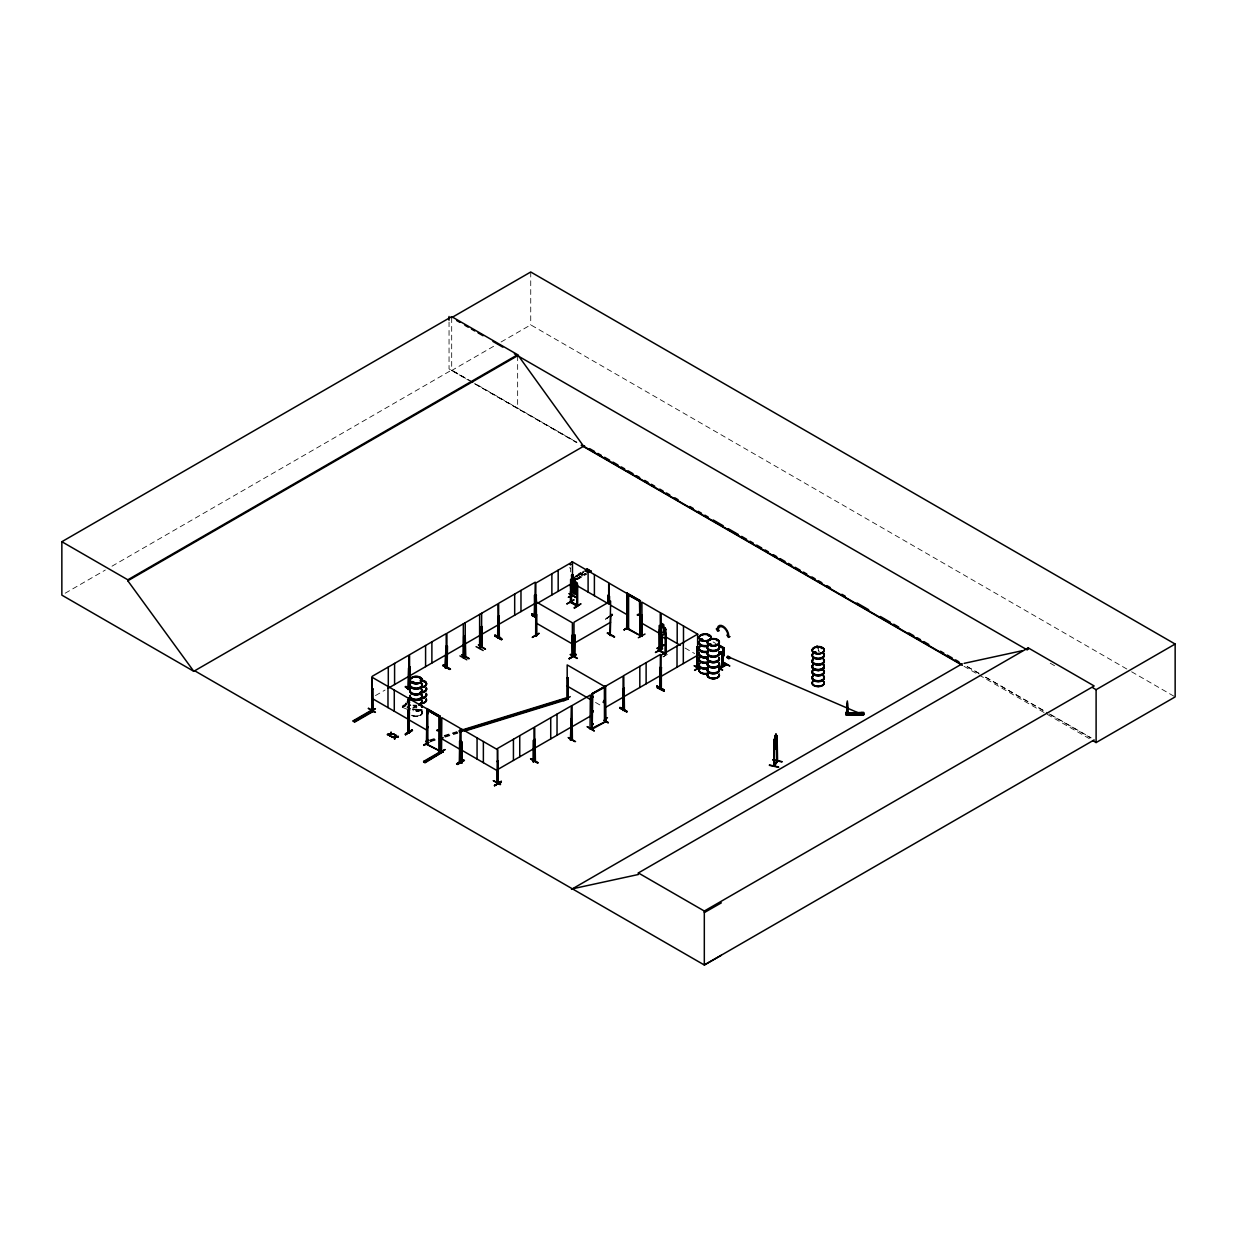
<?xml version="1.0" encoding="UTF-8"?>
<svg xmlns="http://www.w3.org/2000/svg" width="1237" height="1237" viewBox="0 0 1237 1237"><rect width="100%" height="100%" fill="white"/><g stroke="black" fill="none" stroke-linecap="round" stroke-linejoin="round"><path stroke-width="0.75" stroke-dasharray="5 3.75" d="M605.604 619.18L608.357 617.232M580.756 574.71L580.57 573.736M582.441 574.571L581.498 573.427L580.431 574.277M422.095 713.873L422.296 712.945M406.061 702.74L405.071 705.832L406.184 702.817M404.87 706.621L406.354 703.451M404.607 706.513L406.525 703.59M582.581 574.045L580.586 574.37M421.461 714.754L422.08 713.904M421.446 714.77L416.111 716.548L411.766 715.512M570.025 567.597A3.232 1.886 59.5 0 0 570.396 568.355L570.257 568.432A3.232 1.886 59.5 0 1 569.886 567.69M578.839 573.844C589.075 578.328 573.891 574.385 580.71 572.731L584.173 574.973L580.71 572.731M574.818 576.504L584.235 570.937M575.282 576.767L582.936 572.252M575.344 576.813L583.431 572.19M575.576 576.952L583.462 572.375M575.947 577.153L583.694 572.654M576.086 578.978L585.565 573.38L576.102 578.993M576.55 579.241L585.828 573.844M576.767 579.349L586.23 573.767L577.076 579.364M577.231 579.627L586.508 574.231M610.97 615.206L605.852 618.979M610.97 615.5L605.527 618.732L611.016 615.578M605.434 619.149L608.341 617.557M427.445 743.36L430.94 741.551M65.19 593.203L105.315 570.041M112.01 566.175L451.691 370.064L473.137 382.434M451.691 317.631L451.691 370.497L494.506 345.788M501.093 341.984L530.735 324.867L1129.953 670.825M375.46 695.581L385.094 690.03M408.133 709.667L402.211 707.286L402.211 705.987L410.174 701.394M402.211 705.987L403.649 705.786L403.649 707.085M402.211 707.286L410.174 702.678M413.39 706.992L416.513 705.198M412.478 708.152L417.07 705.507M413.39 708.291L417.07 706.806L412.478 709.45M663.017 656.832L665.769 655.239M663.047 656.909L668.537 653.708M429.517 740.035L436.847 737.778M444.16 735.52L456.963 731.577M429.517 740.7L436.847 738.443M444.16 736.185L456.963 732.242M430.414 740.994L437.728 738.736M445.042 736.479L457.86 732.536M430.414 741.659L437.728 739.401M445.042 737.144L457.86 733.201M818.306 650.198L818.306 647.6M582.055 574.587L580.973 574.587M413.096 709.667A6.015 3.479 0 0 1 421.322 710.95A6.015 3.479 0 0 1 419.127 715.697A6.015 3.479 0 0 1 410.9 714.429A6.03 3.479 0 0 0 419.127 715.713A6.03 3.479 0 0 0 421.338 710.95A6.03 3.479 0 0 0 413.096 709.682L417.704 709.404L421.446 711.074M581.777 573.442L582.581 574.262M417.689 709.419L419.173 709.775M473.137 382.743L449.046 368.904L449.046 322.099M474.807 383.717L576.921 442.382L474.776 383.393M985.673 677.227L1044.26 710.888M1050.955 714.739L1091.127 737.824M1131.639 671.784L1175.15 696.91M1050.228 663.187L1056.785 666.975M985.611 677.257L1047.399 712.929M1049.069 713.888L1090.818 737.994M451.691 370.497L468.189 380.022M474.776 383.826L576.179 442.367M964.025 666.295L977.4 674.01M979.086 674.985L1089.41 738.69M713.1 641.941L716.099 643.673M685.066 648.049L694.606 653.553M595.492 702.415L602.141 706.25M421.461 711.089L422.08 711.94M422.095 711.971L422.296 712.899M570.396 568.355L570.412 571.927M530.735 272.001L530.735 324.867M517.654 355.715L517.654 408.581M422.157 709.651L422.142 713.022M404.344 705.399L404.344 706.683M402.767 706.312L402.767 707.595M420.456 709.992A6.139 3.541 0 0 1 413.034 710.564M420.394 709.621A6.046 3.495 0 0 1 413.096 710.177M421.353 709.883A6.061 3.495 0 0 1 413.081 711.151M421.43 709.559A6.139 3.541 0 0 1 413.034 710.858M413.081 709.992A6.061 3.495 0 0 1 421.353 711.26A6.061 3.495 0 0 1 419.142 716.053A6.061 3.495 0 0 1 410.87 714.77M416.111 705.786A6.046 3.495 0 0 1 413.096 705.322M416.111 705.198A6.139 3.541 0 0 1 414.519 705.075M416.111 705.507A6.139 3.541 0 0 1 413.034 705.028M978.977 673.376L965.587 665.692L978.931 673.407M819.157 651.342L818.26 650.229L819.064 651.373"/><path stroke-width="1.5" d="M847.345 700.931L847.453 714.105L847.299 712.497M847.608 707.564L847.577 714.089L847.422 701.827M846.433 712.497L847.02 712.512M847.515 707.1L847.5 705.631M847.314 703.281L847.314 712.852M847.407 703.466L847.407 705.229M639.946 635.416L627.886 629.169L627.886 594.626L639.514 601.337L640.117 636.576L640.426 600.811L626.989 593.064L626.695 628.829L628.597 628.783L638.323 634.473M723.32 655.332L723.073 647.539M723.011 654.79L723.32 655.254M718.913 652.27L724.047 654.961L719.161 652.131A6.139 3.541 0 0 1 712.543 656.615A6.139 3.541 0 0 1 708.012 651.327M722.362 652.409L723.351 652.78L720.243 652.255L722.578 653.445L723.351 653.012L722.532 652.208M722.547 652.301L722.64 666.604L722.439 652.641M769.429 765.347L778.537 767.28M769.429 765.007L778.552 766.909M459.932 655.888L466.828 659.8M483.172 650.492L476.09 646.642M575.561 741.566L568.541 737.716M723.042 647.724L723.722 648.714M405.489 734.716L412.184 729.876L405.349 733.866L405.52 734.809L412.524 730.464M445.042 749.622L438.238 753.256M411.967 682.144L413.715 681.865L412.091 681.865M412.431 682.608L413.514 682.407L412.338 681.788M413.807 682.283L413.05 681.556M419.451 678.154L419.853 678.123M427.739 712.605L427.816 713.904L427.878 712.574M427.878 727.047L427.693 727M427.847 727.758L427.847 726.722M427.693 740.87L427.894 739.587L427.878 740.406M592.987 697.235L593.018 696.539M592.817 711.785L592.987 710.672L593.033 712.002M592.832 724.82L593.033 723.552L593.018 724.356M627.808 611.248L627.855 612.578L627.855 611.279M701.116 639.374L702.863 639.637L701.286 639.483M708.445 635.401L708.987 635.385M709.188 644.384L711.043 644.245L709.837 643.828M709.574 644.029L710.966 644.415M716.841 640.024L717.043 640.766M717.367 640.318L717.429 640.472M814.178 652.548L815.817 652.007M814.673 652.517L815.616 652.548M815.585 652.286L814.178 652.007M815.508 651.837L815.662 652.657M821.507 648.358L821.306 648.513M846.154 713.641L846.433 712.759M846.294 714.77L863.874 714.754L846.294 714.723L863.843 714.398L846.309 715.017L846.154 713.115L863.642 712.357L863.843 714.398M846.324 715.141L846.371 712.064M776.681 745.787L774.13 749.885L774.146 739.386M773.883 766.182L777.563 760.368L773.852 766.306L774.254 739.463M774.532 765.873L774.146 765.023M368.27 708.445L375.151 712.404M368.549 708.26L375.43 712.234M405.473 686.952L409.679 689.349M410.004 689.04L405.38 686.612L410.05 688.684M494.831 635.756C499.98 634.998 507.711 644.724 494.986 634.89M501.526 639.467L494.707 635.833M501.851 639.22L494.908 635.323M535.961 617.65L531.833 615.222L536.348 616.985M500.645 784.057L493.377 780.763M500.289 784.691L493.408 780.686M537.616 763.09L530.518 758.869L537.894 762.92M537.909 762.58L530.998 758.637M570.195 654.589L577.107 658.486M570.504 654.342L577.416 658.285M626.726 711.708C605.604 699.384 641.431 719.037 619.984 708.012M620.093 707.487L626.989 711.476M664.207 691.158L656.971 687.478L664.254 691.251M719.455 668.8L722.547 669.774M774.95 738.288L774.285 766.337L777.578 761.188L777.176 739.958L776.836 761.636M570.613 586.585L571.231 589.616L576.535 592.678L577.385 590.497M665.089 638.447L665.831 636.359L665.135 638.57L659.847 635.509L659.151 632.524M576.72 605.125L576.689 605.929L576.921 584.56L576.442 597.796L577.231 595.646M604.197 701.766L603.053 702.214L604.646 701.997M603.486 701.766L603.996 702.214M603.764 702.214L603.718 701.41M603.919 700.374L604.027 702.74M389.701 736.108L391.062 732.258C391.387 736.154 383.609 734.19 390.366 733.958M390.258 736.432L391.047 733.912L393.876 733.897L390.954 734.716M394.711 738.999L395.423 736.85L398.345 736.463L395.423 737.283L394.711 738.999L394.727 736.896L391.851 736.912L394.727 737.329L395.515 734.84M390.366 734.391L391.062 732.258M395.515 735.273L394.819 736.974L391.851 737.36M394.155 738.69L394.727 737.329M398.345 736.912L395.515 736.927L396.072 735.149M566.84 603.934L574.061 599.79L567.195 603.749M662.599 648.652L655.409 652.502L662.29 648.528M368.58 713.069L375.399 708.646L368.58 712.636M464.432 760.415L457.675 764.064M532.343 637.442L539.131 633.437M570.257 696.601L563.825 700.807M657.728 648.868L664.547 644.879M371.873 711.151L372.646 711.584L372.631 688.638L372.878 710.007L371.981 710.486M372.878 711.445L371.95 711.198L371.95 677.196L408.581 698.333L407.994 732.041M408.334 731.84L409.447 732.196M461.262 762.44L461.973 762.889L460.968 762.58M461.726 762.471L461.262 761.667M572.468 581.143L572.468 561.907L535.837 583.06L535.683 635.648L536.456 636.05L536.626 614.727L535.76 614.511L536.626 614.727M572.545 595.925C570.443 596.93 574.726 595.615 572.406 594.765M461.076 762.688L461.03 728.624L497.661 749.777L497.738 783.81L496.965 782.604L497.846 782M568.123 698.41L567.118 698.951L568.139 699.152L568.046 677.984L567.18 677.768L568.046 677.984M661.084 647.121L662.104 647.322L662.011 635.416M697.08 667.068L697.529 666.975M571.262 601.94L570.489 601.538L571.509 602.574L571.432 592.925M592.801 728.825L605.589 721.712L605.589 686.118L591.858 693.71L592.167 729.474L592.755 694.22L591.858 693.71M659.213 650.909L659.352 649.904M660.11 651.11L659.924 625.365L660.11 651.033M371.95 710.193L372.847 709.992M408.72 688.189L408.071 689.303M445.366 667.006L446.016 666.666M497.985 637.411L499.346 636.978L499.021 615.67L498.789 637.318M497.985 782.232C499.145 780.702 495.759 782.449 497.846 781.227M533.75 761.25L533.796 740.113L533.348 761.791L534.106 761.343L533.101 761.652L533.858 761.219M535.142 760.461L534.678 760.291M570.644 740.267L571.324 705.863L534.693 727.016L534.801 760.987M624.376 709.28L623.463 708.677L624.237 708.26M623.479 709.481L624.407 709.203L623.587 709.373M660.682 688.437L661.099 688.514M660.682 689.21L661.439 688.762L660.744 689.164M696.787 667.547L697.065 668.552L697.39 646.595L697.854 668.274L696.694 667.655L697.436 666.975M696.787 668.32L697.436 667.733M775.073 735.845L776.016 734.098M775.073 736.711L775.738 734.809M774.161 739.448L776.805 735.381L777.269 761.605M774.192 744.628L774.254 766.306M774.238 749.916L776.79 745.818L777.161 735.768M772.986 759.781L781.923 761.605M724.001 648.544L719.161 645.791M407.963 699.817L409.957 696.926L408.04 699.972M407.313 701.982L410.174 697.591M407.731 702.229L409.648 699.292M410.267 698.812L408.396 704.069L410.498 705.291M479.6 648.358L479.631 614.418M481.641 613.258L481.533 647.245M497.614 637.967L497.954 616.691L497.892 637.813M572.375 739.695L572.066 705.569L590.374 694.993L590.034 729.181L590.683 728.361M604.785 686.674L623.092 676.098L623.046 710.455L623.108 709.636M438.192 730.758C439.228 727.928 436.414 732.474 437.326 730.031M437.96 730.402L437.434 730.263M638.076 614.866L638.323 614.031L638.323 614.897M637.163 614.913L637.952 615.377M722.037 666.264L721.929 653.229M412.493 682.391L412.756 681.556M424.368 681.773L423.765 681.757M702.43 639.823L701.595 639.715M709.218 644.245L709.713 644.632M576.102 587.745L574.973 589.183L572.87 587.962L571.741 585.225L571.618 574.989L572.468 574.757M723.738 647.925L723.985 655.718L718.913 652.981M722.485 670.191L719.532 667.98L726.397 664.455M729.057 657.141C726.691 661.084 732.319 656.847 729.057 657.141L862.065 714.46L861.864 712.419L862.065 714.275M465.514 656.94L465.236 635.586L465.514 656.847M480.188 648.374L480.188 627.221M623.108 710.409L624.159 687.927L624.407 709.296M426.827 743.36L427.136 742.71M642.281 636.313L641.926 614.975L642.034 636.096M575.019 587.451L573.752 589.137L571.865 585.781L573.303 589.477L571.788 591.626L572.561 592.136L573.798 590.327L575.762 593.961L574.246 590.034L575.7 587.853L572.824 586.122L572.824 590.977L574.942 592.183L574.973 582.24L572.87 581.019L572.87 585.89L574.973 587.096M372.306 709.512L372.399 709.512M409.308 687.818L410.174 687.617L409.617 688.793L409.555 654.76L446.186 633.607L446.263 667.624M408.844 688.437L408.844 689.21M446.14 667.671L445.258 667.872L445.938 646.317L445.258 667.794L446.016 667.423M499.331 636.375L498.403 636.39L499.331 636.143M535.358 616.181L534.631 616.583L535.265 582.179L498.65 603.316L498.65 637.318M571.649 596.064L571.788 595.538M572.437 595.198L572.638 596.018M574.834 656.105L574.834 634.875L573.983 635.091L574.154 656.414L574.37 655.61M574.014 656.182L573.983 622.242L610.614 601.089L610.027 635.385M609.918 634.72L610.274 634.828M610.228 635.586L610.846 614.078M570.458 740.051L571.092 718.573M659.599 687.818L660.481 687.617L659.723 688.05M659.599 688.592L660.774 688.329M661.13 689.303L660.991 655.316L697.622 634.164L697.699 668.166M571.432 585.24L570.814 581.034L570.582 602.404L570.613 579.612L572.87 579.983M570.613 579.612L571.37 579.21M576.473 587.312L570.396 584.807L571.092 594.765L576.519 597.749M590.822 571.061L587.343 569.097L585.488 570.195L588.951 572.159L591.1 571.509L587.343 569.236M587.761 569.638L584.962 571.293M447.222 645.977L447.175 667.485L447.469 646.116M463.628 636.514L463.581 658.007L463.875 636.638M481.533 647.6L481.641 626.108L481.92 647.461L481.301 646.611M450.423 668.985L443.557 664.98M461.973 654.713L469.024 658.641L462.112 654.651M498.248 637.983L497.954 603.842L446.928 633.313L446.882 667.331M469.009 658.594L461.942 654.806M485.43 649.178L478.348 644.894L485.414 649.131M501.557 639.869L494.692 635.833M622.783 689.133L623 710.44M594.147 730.851L587.096 726.614L594.162 730.897M608.125 722.841L605.542 720.723M587.343 568.819L585.488 569.932L588.951 571.881L590.822 570.783M587.096 572.468L589.91 570.86M572.746 585.116L572.746 582.519L575.019 583.802M574.958 586.446L576.086 587.962M570.396 591.781L571.169 594.734M372.878 688.777L372.26 689.133M408.38 689.473L408.643 667.856L408.195 689.535M409.308 667.47L410.174 667.253L409.308 667.47L409.246 688.653L409.926 688.251M499.253 615.81L498.403 616.041M534.755 616.505L535.033 594.889L534.338 616.443L534.801 615.763M536.178 616.552L536.224 595.414L536.456 602.96M536.456 595.554L535.606 595.77M572.685 574.865L572.685 580.416M442.676 665.521L449.974 669.248L443.062 665.305M536.286 616.242L532.142 613.877M531.817 615.284L536.301 617.34M575.87 597.332L569.345 593.605M372.059 709.311L372.94 709.327M408.89 689.225L408.89 655.146L372.26 676.283L371.981 711.26M372.569 710.78L372.878 711.631L354.555 722.207L353.225 720.769L371.533 710.193L372.878 710.966L354.555 721.542L353.225 720.769M536.456 616.011L531.771 614.093M571.432 595.507L568.309 597.316L572.762 595.507M536.456 635.509L535.698 634.844L536.456 635.277M535.807 635.725L536.008 614.372M408.426 732.335L408.179 710.703L409.06 732.737M408.813 711.059L407.947 710.827M608.063 602.713L608.31 595.167L608.975 603.625M608.929 595.523L608.063 595.291M408.225 731.067L408.334 731.067M572.004 635.169L572.375 656.847L572.391 622.814L535.76 601.661M609.949 616.598L612.346 614.696M607.336 633.143L614.634 636.869L607.723 632.927M571.927 655.718L572.468 656.074M575.994 654.342L569.175 658.78L576.04 654.404M569.175 658.78L576.086 654.775L569.221 658.393M461.277 741.334L461.865 762.781M661.47 625.876L661.408 623.309L663.728 624.577L664.702 633.638L663.573 635.06L661.47 633.854L660.357 631.117L660.249 612.686L641.926 602.125L641.972 636.437M458.803 731.005L566.762 697.73L568.139 699.152L567.35 698.735M661.78 635.555L661.841 646.719M661.841 646.936L661.439 646.178M498.016 761.033L497.166 761.25L498.016 761.033L497.97 783.67L497.042 783.423L497.274 762.131M535.312 739.494L534.461 739.726M624.407 688.066L623.541 688.282M660.125 688.282L660.419 654.435L623.788 675.572L623.896 709.543M661.609 667.794L660.744 668.026M697.111 668.49L697.374 646.874M698.024 646.951L696.756 647.229M568.2 737.561L574.788 741.612M657.002 686.241L664.207 690.06L656.909 686.349M533.796 760.477L533.101 761.652M571.092 738.953L570.644 739.494M605.063 719.857L607.46 717.661M570.473 740.082L571.401 739.865M501.263 781.305L494.444 785.742L501.31 781.367M494.506 785.696L501.356 781.753L494.491 785.356M698.024 667.331L697.096 667.918L697.39 646.595M694.947 670.408L700.034 666.573M694.56 670.207L700.065 666.929M409.091 711.615L409.138 733.093L409.416 711.801M609.532 596.265L609.532 603.671M627.205 606.47L627.329 627.963M441.532 751.849L441.81 717.661L460.118 728.222L459.515 762.224M427.09 742.386L425.853 741.164L426.75 742.123M423.92 745.03L428.017 742.587M423.904 745.416L428.064 743.004L423.904 744.968M628.133 627.051L624.02 629.88L628.303 627.53M628.149 627.391L624.036 629.788M438.053 753.534L444.903 749.56M459.576 741.04L459.545 762.255M638.323 637.735L645.018 634.024M456.639 763.909L463.473 759.889L456.623 763.863M456.669 764.28L463.519 760.307M656.754 648.374L663.759 644.833M584.544 445.691L193.776 671.304L61.85 595.136L61.85 541.713L451.691 316.641L517.654 354.725L583.617 446.232L961.319 664.284M61.85 541.713L127.813 579.797L517.654 354.725M721.357 955.273L704.317 964.999L194.688 670.779L193.776 671.304L127.813 580.787L517.654 355.715M571.262 579.148L577.385 583.508L577.37 606.238L576.921 596.095M572.824 585.256L571.68 585.472L571.68 590.327L572.824 593.064L574.942 594.255L576.086 592.817L575.128 578.684L575.128 581.282L577.385 583.508M388.294 688.174L408.89 676.283M409.555 675.912L446.186 654.76M446.928 654.45L497.954 624.994M498.65 624.469L535.265 603.316M537.446 603.285L570.875 583.972M570.814 602.172L577.54 606.068L577.54 584.915L576.689 584.699M571.231 589.616L576.612 592.631M353.225 721.434L371.533 710.858L372.878 711.631M577.03 604.955L571.262 602.172L577.06 604.939M574.061 607.707L580.973 603.78L574.416 608.295M409.617 710.533L408.921 710.935L409.416 709.914M426.873 708.6L426.579 744.365L439.815 750.952L427.878 744.659L427.77 710.162L439.398 716.872L439.382 751.586L440.31 751.941L440.31 716.347L426.873 708.6L426.579 744.365M409.169 733.108L409.091 698.766L440.31 716.347M626.695 593.234L640.426 600.811M573.983 643.395L610.614 622.242M626.695 628.829L626.989 593.064M423.611 761.404L441.934 750.828L443.263 751.601L424.956 762.842L423.611 761.404L424.956 762.178L443.263 751.601M423.611 762.069L440.264 752.452M659.429 629.556L659.537 650.724L665.46 654.187L665.521 633.081L665.29 654.373M665.181 628.009L665.908 629.432M666.14 652.672L666.14 633.452L665.29 633.22M659.089 650.074L659.537 649.966M605.589 686.118L592.044 693.802L591.858 729.289M666.14 653.739L659.878 650.693L665.46 653.646M497.398 769.692L534.028 748.54M534.693 748.153L571.324 727.016M623.788 696.725L660.419 675.572M572.066 726.707L590.374 716.13M604.785 707.827L623.092 697.251M660.991 676.453L697.622 655.316M722.099 651.744L722.872 653.059L722.872 652.177M720.429 653.352L720.429 652.146M721.96 653.09L722.717 652.641M605.589 721.712L605.109 686.257M723.722 655.765L719.161 652.842A6.061 3.495 0 0 1 712.543 657.203A6.061 3.495 0 0 1 708.09 651.992A6.061 3.495 0 0 1 701.441 651.775A6.061 3.495 0 0 1 699.276 648.095M718.712 667.547L725.64 663.573L718.759 667.98M718.666 667.872L725.593 663.589M719.563 668.011L726.444 664.083M719.594 668.382L726.444 664.377M719.919 668.629L726.784 664.656M571.479 889.372L962.231 663.759M638.354 872.951L1028.194 647.879L1094.157 685.963L704.317 911.035L638.354 872.951L638.354 874.497L572.391 888.831M1092.828 687.787L1096.106 689.674L1175.15 644.044L1175.15 696.91L1096.106 742.556L1092.766 740.623M1094.157 739.927L704.317 964.999L704.317 911.035M704.317 912.581L721.357 902.84M627.994 594.811L639.946 601.105L627.994 594.811L627.963 629.216M439.212 716.981L427.878 710.347L439.212 716.981L439.212 751.292M439.367 731.222L439.676 729.629M593.915 727.31L604.476 722.083L604.383 687.509L592.26 693.926L592.167 729.474M572.082 595.77L572.762 595.275M445.799 667.47L445.938 646.317M627.855 597.579L627.963 598.244M627.808 597.502L627.994 597.548M627.808 624.561L627.994 624.871M659.847 688.793L660.171 687.509M661.316 688.808L661.362 667.655M570.984 738.968L570.814 740.205M533.456 761.76L533.178 740.468M465.205 657.063L465.236 622.737M441.872 751.23L442.166 751.771M462.452 730.541L566.762 698.395M459.685 731.979L567.644 698.689L566.762 697.73M439.552 738.845L443.217 737.716M465.174 730.943L567.783 699.322M816.946 645.93L818.306 647.6M479.91 648.559L479.941 627.097M660.032 646.487L660.249 634.797M708.971 636.004L708.43 636.004M459.855 762.379L459.808 740.901M722.439 665.862L723.258 666.248L723.274 648.528M722.655 666.542L722.3 651.636M964.118 663.357L1022.551 650.647M777.192 761.636L777.532 760.338L776.836 760.863M571.741 580.369L572.87 580.153L572.917 574.726M660.357 626.262L661.47 626.046L661.47 623.278M659.352 650.662L665.212 654.327M387.397 734.345L393.876 734.33M387.397 734.778L390.273 734.763M398.345 736.463L395.515 736.927M390.954 734.268L393.876 733.897M391.851 736.912L394.819 736.525M569.02 593.714L575.932 597.332M531.833 613.985L535.822 616.335M607.398 633.035L614.248 637.086M442.738 665.429L449.588 669.464M722.64 662.151L729.83 666.001L722.578 661.81M437.094 730.155L438.192 730.124M701.75 639.189L702.26 639.05M567.52 698.797L567.427 677.629M571.154 602.682L571.2 581.529M577.37 606.238L570.613 602.373M846.139 712.234L847.933 712.311L848.118 714.955L848.103 713.888L846.278 714.182M846.139 713.471L863.673 712.899M775.924 736.68L775.924 744.488L774.888 746.097L774.347 744.875M856.669 713.13L855.927 713.764M409.602 687.988L409.926 667.114M772.831 759.966L781.97 761.915M627.314 627.607L627.53 593.806L609.207 583.23L609.284 603.811M699.276 652.997A6.061 3.495 0 0 0 701.441 656.677L701.75 656.553M372.553 711.584L372.492 709.017M857.009 713.223L856.205 713.904M612.3 615.129L612.3 614.341M571.618 574.989L571.85 580.679M664.223 644.771L657.79 648.528M700.018 669.016L694.112 665.645L699.74 669.124M534.415 595.244L534.647 616.536M574.834 634.875L574.37 656.383M656.909 685.901L664.207 690.06M532.096 615.052L536.255 617.418M538.837 633.329L532.405 637.101M572.004 656.306L572.716 656.677L572.623 635.524M499.253 636.962L499.021 615.67M619.799 707.719L626.865 711.955L619.83 708.074M405.86 686.38L410.004 688.746M535.389 760.6L535.08 739.355M405.38 687.061L408.952 689.102M464.107 760.307L457.675 764.512M604.151 720.274L608.295 722.64L604.012 720.413M443.387 665.475L450.454 669.372M1175.15 644.044L530.735 272.001L451.691 317.631L451.691 316.641M456.639 320.491L459.948 322.393M464.896 325.254L468.189 327.156M471.483 329.057L474.776 330.959M478.085 332.861L483.033 335.722M492.929 341.443L502.81 347.149M514.36 353.813L1027.282 649.951M589.554 448.598L594.564 451.49M597.904 453.422L601.244 455.34M604.584 457.273L609.609 460.164M612.949 462.097L617.959 464.988M621.299 466.921L624.639 468.854M627.994 470.787L633.004 473.678M636.344 475.611L639.684 477.544M644.693 480.435L648.049 482.368M651.389 484.301L654.729 486.218M659.738 489.125L663.078 491.043M666.434 492.975L669.774 494.908M674.783 497.8L678.123 499.733M689.829 506.49L693.168 508.422M698.178 511.314L701.518 513.247M704.858 515.164L708.213 517.097M713.223 519.988L723.243 525.787M728.268 528.678L738.288 534.461M741.628 536.394L746.653 539.286M749.993 541.218L753.333 543.151M756.673 545.084L761.683 547.976M765.023 549.908L768.378 551.841M773.388 554.733L776.728 556.665M780.068 558.583L785.078 561.49M788.433 563.407L791.773 565.34M795.113 567.273L800.123 570.164M803.462 572.097L806.818 574.03M811.828 576.921L815.168 578.854M818.507 580.787L821.847 582.704M826.873 585.611L830.213 587.529M841.902 594.286L845.242 596.219M856.947 602.976L868.652 609.733M880.342 616.474L890.377 622.273M893.717 624.206L898.727 627.097M908.762 632.88L913.772 635.772M917.112 637.704L920.452 639.637M923.792 641.57L928.817 644.462M940.507 651.219L943.846 653.151M947.186 655.069L952.212 657.976M955.552 659.893L958.891 661.826M581.189 445.258L962.355 665.336M719.161 645.08L724.016 647.925M718.913 645.219L723.738 648.002L723.738 655.765M718.913 645.93L723.738 648.807M572.066 561.66L608.697 582.797L608.697 603.95L576.875 585.58M697.776 634.241L661.146 613.088L661.146 626.556M665.15 628.087L659.151 625.551L659.182 650.925M575.128 578.684L572.87 577.385L575.05 578.73M665.97 637.024L680.335 645.312M610.877 605.341L627.53 614.959M641.926 623.262L660.249 633.839M535.76 622.814L572.391 643.951M603.811 686.071L567.18 664.918L567.226 698.982M567.18 686.071L592.152 700.482M407.298 707.1L410.251 708.801M371.95 698.333L408.581 719.486M409.091 719.919L427.414 730.495M441.81 738.798L460.118 749.375M461.03 749.777L497.661 770.929M441.934 751.493L443.263 752.266M426.873 744.195L427.043 708.909M536.626 635.787L536.224 595.414M407.947 732.057L408.179 710.703M412.277 730.309L405.442 734.299M817.935 647.817L817.116 646.812L817.116 647.678M659.306 632.509L659.97 635.416M847.933 713.053L848.103 714.63M1096.106 689.674L1096.106 742.556M1028.194 647.879L1028.194 649.41M860.674 712.636L860.875 714.321M858.895 712.698L859.096 714.383M857.318 712.759L857.519 714.445M855.54 712.821L855.741 714.507M776.016 736.711L775.955 733.943L774.996 738.319M683.489 625.984L683.489 643.286M683.319 642.42L683.319 663.558M677.196 622.35L677.196 643.503M677.026 646.054L677.026 667.191M665.908 629.386L665.908 652.811M661.393 635.06L661.192 647.152L661.146 635.199M660.171 667.145L660.372 688.483M646.116 662.676L646.116 683.829M640.24 600.919L640.117 636.576M639.823 666.31L639.823 687.463M628.597 594.456L628.597 628.783M624.159 687.927L624.159 709.079M608.31 595.167L608.31 602.574M605.295 685.947L605.295 721.542M594.394 574.556L594.394 595.693M588.101 570.922L588.101 592.059M572.236 574.617L572.236 580.184M567.814 678.123L567.644 699.353M558.181 570.164L558.181 591.317M557.037 714.12L557.037 735.257M551.872 573.798L551.872 594.951M550.728 717.754L550.728 738.891M534.028 761.482L534.028 727.402L497.398 748.54L497.398 761.992M520.978 590.436L520.978 611.573M519.741 735.644L519.741 756.797M514.685 594.069L514.685 615.206M513.432 739.278L513.432 760.43M497.398 770.651L497.521 783.779M483.373 741.52L483.373 762.672M477.065 737.886L477.065 759.039M463.334 623.835L463.287 657.852M461.896 741.69L461.726 763.028L461.664 741.829M449.046 316.486L449.046 320.228M440.001 716.532L440.001 752.111M431.883 641.864L431.883 663.017M425.59 645.498L425.59 666.65M394.588 663.403L394.588 684.54M394.278 690.091L394.278 711.229M388.294 667.037L388.294 686.257M387.985 686.458L387.985 707.595M127.813 579.797L127.813 580.787M823.533 659.507A6.139 3.541 0 0 1 818.214 664.826A6.139 3.541 0 0 1 812.895 659.507M823.44 659.878A6.046 3.495 0 0 1 818.214 665.119A6.046 3.495 0 0 1 812.972 659.878M823.455 664.779A6.061 3.495 0 0 1 818.214 670.021A6.061 3.495 0 0 1 812.956 664.779M823.533 653.383A6.139 3.541 0 0 1 818.214 658.702A6.139 3.541 0 0 1 812.895 653.383M823.455 658.904A6.061 3.495 0 0 1 818.214 664.145A6.061 3.495 0 0 1 812.956 658.904M823.44 654.048A6.046 3.495 0 0 1 818.214 659.275A6.046 3.495 0 0 1 812.972 654.048M823.533 659.213A6.139 3.541 0 0 1 818.214 664.532A6.139 3.541 0 0 1 812.895 659.213M823.44 653.074A6.046 3.495 0 0 1 818.214 658.3A6.046 3.495 0 0 1 812.972 653.074M823.533 676.144A6.139 3.541 0 0 1 818.214 681.463A6.139 3.541 0 0 1 812.895 676.144M823.455 676.515A6.061 3.495 0 0 1 818.214 681.757A6.061 3.495 0 0 1 812.956 676.515M823.455 681.401A6.061 3.495 0 0 1 818.214 686.659A6.061 3.495 0 0 1 812.956 681.401M823.471 665.011A6.077 3.51 0 0 1 818.214 670.268A6.077 3.51 0 0 1 812.956 665.011M823.533 670.315A6.139 3.541 0 0 1 818.214 675.634A6.139 3.541 0 0 1 812.895 670.315M823.455 675.526A6.061 3.495 0 0 1 818.214 680.783A6.061 3.495 0 0 1 812.956 675.526M823.455 670.67A6.061 3.495 0 0 1 818.214 675.928A6.061 3.495 0 0 1 812.956 670.67M823.533 675.85A6.139 3.541 0 0 1 818.214 681.17A6.139 3.541 0 0 1 812.895 675.85M823.533 670.006A6.139 3.541 0 0 1 818.214 675.325A6.139 3.541 0 0 1 812.895 670.006M823.44 669.696A6.046 3.495 0 0 1 818.214 674.938A6.046 3.495 0 0 1 812.972 669.696M719.269 652.471A6.139 3.541 0 0 1 712.543 656.909A6.139 3.541 0 0 1 708.012 651.621M719.176 657.388A6.046 3.495 0 0 1 712.543 661.749A6.046 3.495 0 0 1 708.105 656.538A6.015 3.479 0 0 1 701.472 656.306A6.03 3.479 0 0 1 699.307 652.657A6.015 3.479 0 0 0 701.472 656.306A6.03 3.479 0 0 0 708.152 656.584A6.015 3.479 0 0 0 711.785 661.64A6.015 3.479 0 0 0 719.362 658.285M719.192 657.728A6.061 3.495 0 0 1 712.543 662.104A6.061 3.495 0 0 1 708.09 656.878A6.061 3.495 0 0 1 701.441 656.677M719.269 646.642A6.139 3.541 0 0 1 712.543 651.079A6.139 3.541 0 0 1 708.012 645.791M719.176 651.853A6.046 3.495 0 0 1 712.543 656.213A6.046 3.495 0 0 1 708.105 651.018A6.046 3.495 0 0 1 701.456 650.786A6.046 3.495 0 0 1 699.292 647.121M719.192 646.997A6.061 3.495 0 0 1 712.543 651.373A6.061 3.495 0 0 1 708.09 646.147A6.046 3.495 0 0 1 701.456 645.93A6.046 3.495 0 0 1 699.292 642.266M719.269 646.348A6.139 3.541 0 0 1 712.543 650.77A6.139 3.541 0 0 1 708.012 645.482M719.176 646.023A6.046 3.495 0 0 1 712.543 650.384A6.046 3.495 0 0 1 708.105 645.173A6.061 3.495 0 0 1 701.441 644.956A6.061 3.495 0 0 1 699.276 641.276M719.269 669.109A6.139 3.541 0 0 1 712.543 673.547A6.139 3.541 0 0 1 708.012 668.258M719.176 669.464A6.046 3.495 0 0 1 712.543 673.825A6.046 3.495 0 0 1 708.105 668.614M719.176 674.01A6.046 3.495 0 0 1 712.543 678.386A6.046 3.495 0 0 1 708.105 673.175A6.015 3.479 0 0 1 701.472 672.943A6.03 3.479 0 0 1 699.307 669.294A6.015 3.479 0 0 0 701.472 672.943A6.03 3.479 0 0 0 708.152 673.206A6.015 3.479 0 0 0 711.785 678.278A6.015 3.479 0 0 0 719.362 674.923M719.207 657.96A6.077 3.51 0 0 1 712.543 662.336A6.077 3.51 0 0 1 708.09 657.11M719.161 658.27A6.03 3.479 0 0 1 712.558 662.615A6.03 3.479 0 0 1 708.121 657.419A6.015 3.479 0 0 1 701.472 657.172A6.03 3.479 0 0 1 699.307 653.523A6.015 3.479 0 0 0 701.472 657.172A6.03 3.479 0 0 0 708.152 657.45M708.09 673.485A6.061 3.495 0 0 0 712.543 678.696A6.061 3.495 0 0 0 719.192 674.335A6.061 3.495 0 0 1 712.543 678.726A6.061 3.495 0 0 1 708.09 673.5A6.061 3.495 0 0 1 701.441 673.299A6.061 3.495 0 0 1 699.276 669.619M719.269 663.279A6.139 3.541 0 0 1 712.543 667.702A6.139 3.541 0 0 1 708.012 662.413M719.176 668.49A6.046 3.495 0 0 1 712.543 672.851A6.046 3.495 0 0 1 708.105 667.64A6.046 3.495 0 0 1 701.456 667.423A6.046 3.495 0 0 1 699.292 663.743M719.192 663.62A6.061 3.495 0 0 1 712.543 667.995A6.061 3.495 0 0 1 708.09 662.785A6.046 3.495 0 0 1 701.456 662.568A6.046 3.495 0 0 1 699.292 658.888M719.269 668.815A6.139 3.541 0 0 1 712.543 673.237A6.139 3.541 0 0 1 708.012 667.949M719.269 662.97A6.139 3.541 0 0 1 712.543 667.408A6.139 3.541 0 0 1 708.012 662.12M719.176 662.645A6.046 3.495 0 0 1 712.543 667.006A6.046 3.495 0 0 1 708.105 661.81A6.061 3.495 0 0 1 701.441 661.594A6.061 3.495 0 0 1 699.276 657.914M719.362 659.151A6.015 3.479 0 0 1 711.785 662.506A6.015 3.479 0 0 1 708.121 657.419M708.213 651.729A6.139 3.541 0 0 1 700.791 651.172A6.139 3.541 0 0 1 699.817 646.889M708.213 645.9A6.139 3.541 0 0 1 700.791 645.327A6.139 3.541 0 0 1 699.817 641.044M708.213 651.435A6.139 3.541 0 0 1 700.791 650.863A6.139 3.541 0 0 1 699.817 646.58M708.213 645.59A6.139 3.541 0 0 1 700.791 645.034A6.139 3.541 0 0 1 699.817 640.751M708.213 668.367A6.139 3.541 0 0 1 700.791 667.794A6.139 3.541 0 0 1 699.817 663.511M708.167 656.94A6.061 3.495 0 0 1 701.441 656.692A6.061 3.495 0 0 1 699.276 653.012M708.213 662.522A6.139 3.541 0 0 1 700.791 661.965A6.139 3.541 0 0 1 699.817 657.682M708.213 668.057A6.139 3.541 0 0 1 700.791 667.501A6.139 3.541 0 0 1 699.817 663.218M708.213 662.228A6.139 3.541 0 0 1 700.791 661.656A6.139 3.541 0 0 1 699.817 657.388M708.167 668.66A6.061 3.495 0 0 1 701.441 668.397A6.061 3.495 0 0 1 699.276 664.717M426.286 688.514A6.061 3.495 0 0 1 420.425 692.906M426.27 693.369A6.046 3.495 0 0 1 420.425 697.761M426.363 687.865A6.139 3.541 0 0 1 420.425 692.318M426.286 687.525A6.061 3.495 0 0 1 420.425 691.931M420.425 680.041A6.061 3.495 0 0 1 426.487 683.535A6.061 3.495 0 0 1 420.425 687.03M426.286 694.344A6.061 3.495 0 0 1 420.425 698.75M426.363 693.988A6.139 3.541 0 0 1 420.425 698.457M426.363 693.694A6.139 3.541 0 0 1 420.425 698.163M426.363 688.159A6.139 3.541 0 0 1 420.425 692.627M420.425 680.242A6.077 3.51 0 0 1 426.502 683.736A6.077 3.51 0 0 1 420.425 687.246M426.286 699.23A6.061 3.495 0 0 1 420.425 703.637M410.282 695.148A6.03 3.479 0 0 0 416.9 699.493A6.03 3.479 0 0 0 421.338 694.297A6.015 3.479 0 0 1 417.673 699.415A6.015 3.479 0 0 1 410.096 696.06M421.353 683.906A6.061 3.495 0 0 1 416.9 689.133A6.061 3.495 0 0 1 410.267 684.757M421.353 682.932A6.046 3.495 0 0 1 416.9 688.143A6.046 3.495 0 0 1 410.267 683.783M421.353 689.751A6.061 3.495 0 0 1 416.9 694.962A6.061 3.495 0 0 1 410.267 690.586M421.43 689.38A6.139 3.541 0 0 1 416.915 694.668A6.139 3.541 0 0 1 410.174 690.246M421.43 689.086A6.139 3.541 0 0 1 416.915 694.374A6.139 3.541 0 0 1 410.174 689.937M421.353 688.762A6.061 3.495 0 0 1 416.9 693.988A6.061 3.495 0 0 1 410.267 689.612M421.43 683.551A6.139 3.541 0 0 1 416.915 688.839A6.139 3.541 0 0 1 410.174 684.401M421.43 683.241A6.139 3.541 0 0 1 416.915 688.545A6.139 3.541 0 0 1 410.174 684.107M421.353 694.622A6.061 3.495 0 0 1 416.9 699.833A6.061 3.495 0 0 1 410.267 695.457M410.282 696.014A6.03 3.479 0 0 0 416.9 700.358A6.03 3.479 0 0 0 421.338 695.163A6.015 3.479 0 0 1 417.673 700.281A6.015 3.479 0 0 1 410.096 696.926M421.369 694.869A6.077 3.51 0 0 1 416.9 700.096A6.077 3.51 0 0 1 410.251 695.72M421.353 700.544A6.061 3.495 0 0 1 419.142 705.322M421.353 699.57A6.046 3.495 0 0 1 419.142 704.332M421.353 705.399A6.061 3.495 0 0 1 422.173 707.147M421.43 700.188A6.139 3.541 0 0 1 419.188 705.028M421.43 699.879A6.139 3.541 0 0 1 419.188 704.719M421.43 706.018A6.139 3.541 0 0 1 422.049 706.868M421.43 705.708A6.139 3.541 0 0 1 422.049 706.574M421.353 706.389A6.046 3.495 0 0 1 421.956 707.224M570.396 564.613A3.232 1.886 59.5 0 1 570.875 564.474M570.257 564.706A3.232 1.886 59.5 0 1 570.736 564.551M726.923 657.311C728.299 660.28 729.15 653.275 726.923 657.311M846.123 713.146L863.689 713.254L846.108 713.223M775.924 737.546L774.888 744.025L775.924 737.546M576.504 587.235L577.231 588.657L576.504 587.235M372.182 689.906L372.182 689.906M729.737 636.653L728.361 637.395L726.969 635.045L727.928 635.602A6.819 3.927 60 0 0 723.104 627.267A6.819 3.927 60 0 0 718.295 630.05L719.254 630.592L717.769 631.287L716.285 628.891L717.244 629.447A8.164 4.716 60 0 1 723.011 626.108A8.164 4.716 60 0 1 728.779 636.112L729.737 636.653M574.571 584.065L573.21 583.292L574.571 584.931L574.571 584.065M663.202 624.871L661.857 624.097L663.202 625.736L663.202 624.871M663.573 628.133L661.47 626.912L661.47 631.767L663.573 632.988L663.573 628.133M574.602 578.993L573.241 578.205L574.602 579.859L574.602 578.993M815.168 652.966A6.077 3.51 0 0 0 824.275 649.935A6.077 3.51 0 0 0 815.168 646.905A6.077 3.51 0 0 0 815.168 652.966M818.214 669.665A6.046 3.495 0 0 0 823.44 664.439A6.015 3.479 0 0 1 818.214 669.665A6.046 3.495 0 0 1 812.972 664.439A6.015 3.479 0 0 0 818.214 669.665M815.183 653.445A6.046 3.495 0 0 0 824.259 650.415A6.046 3.495 0 0 0 815.183 647.399A6.046 3.495 0 0 0 815.183 653.445A6.015 3.479 0 0 0 824.229 650.415A6.015 3.479 0 0 0 815.198 647.415A6.015 3.479 0 0 0 815.198 653.43M818.214 686.458A6.077 3.51 0 0 0 823.471 681.2A6.015 3.479 0 0 1 818.214 686.288A6.015 3.479 0 0 1 812.987 681.077A6.077 3.51 0 0 0 818.214 686.458M818.214 670.547A6.046 3.495 0 0 0 823.44 665.305A6.015 3.479 0 0 1 818.214 670.531A6.046 3.495 0 0 1 812.972 665.305A6.015 3.479 0 0 0 818.214 670.531M710.316 645.049A6.03 3.479 0 0 0 719.377 642.034A6.03 3.479 0 0 0 710.316 639.019A6.03 3.479 0 0 0 710.316 645.049M709.079 645.003A6.03 3.479 0 0 0 719.161 643.441A6.015 3.479 0 0 0 711.785 639.173A6.03 3.479 0 0 0 709.079 645.003A6.015 3.479 0 0 0 719.161 643.426A6.03 3.479 0 0 0 711.77 639.173A6.015 3.479 0 0 0 709.079 644.987M709.048 644.693A6.077 3.51 0 0 0 719.207 643.116A6.077 3.51 0 0 0 711.77 638.833A6.077 3.51 0 0 0 709.048 644.693M702.106 640.302A6.046 3.495 0 0 0 711.182 637.287A6.046 3.495 0 0 0 702.106 634.256A6.046 3.495 0 0 0 702.106 640.302M702.106 640.812A6.046 3.495 0 0 0 711.182 637.782A6.046 3.495 0 0 0 702.106 634.767A6.046 3.495 0 0 0 702.106 640.812A6.015 3.479 0 0 0 711.151 637.782A6.015 3.479 0 0 0 702.121 634.782A6.015 3.479 0 0 0 702.121 640.797M426.456 684.046A6.03 3.479 0 0 0 420.425 680.566A6.015 3.479 0 0 1 426.456 684.046A6.03 3.479 0 0 1 420.425 687.54A6.015 3.479 0 0 0 426.456 684.046M420.425 703.296A6.03 3.479 0 0 0 426.255 698.92A6.015 3.479 0 0 1 420.425 703.281M413.081 682.809A6.061 3.495 0 0 0 422.173 679.778A6.061 3.495 0 0 0 413.081 676.747A6.061 3.495 0 0 0 413.081 682.809M413.096 683.303A6.046 3.495 0 0 0 422.157 680.288A6.046 3.495 0 0 0 413.096 677.257A6.046 3.495 0 0 0 413.096 683.303A6.015 3.479 0 0 0 422.126 680.288A6.015 3.479 0 0 0 413.096 677.273A6.015 3.479 0 0 0 413.096 683.303M411.813 682.468A6.077 3.51 0 0 0 421.972 680.891A6.077 3.51 0 0 0 414.534 676.608A6.077 3.51 0 0 0 411.813 682.468"/></g></svg>
